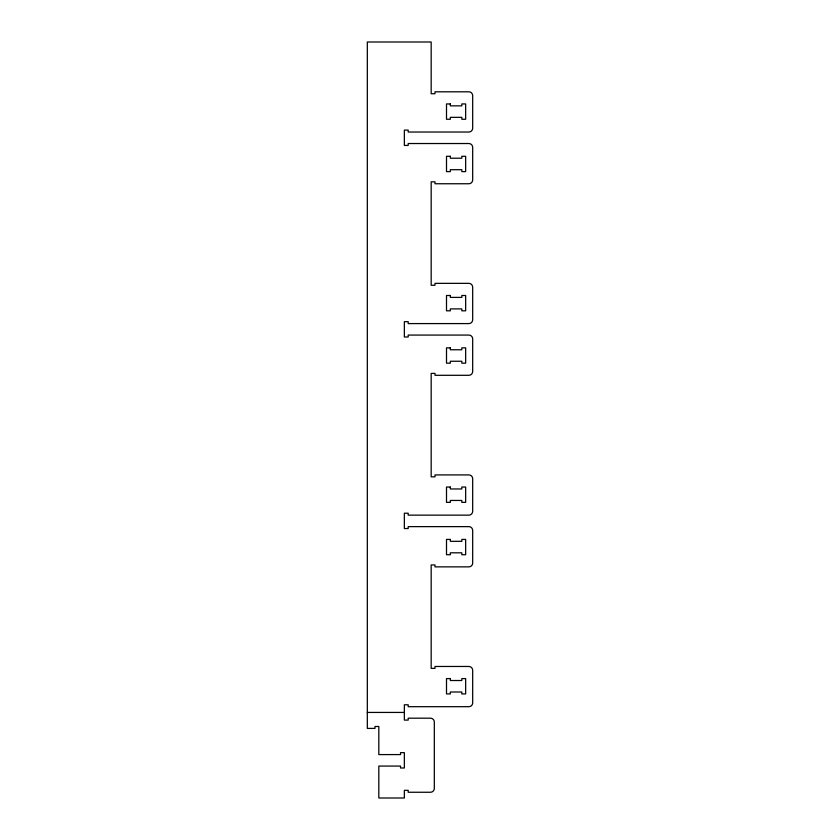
<?xml version="1.0" encoding="UTF-8"?>
<svg xmlns="http://www.w3.org/2000/svg" width="840" height="840" viewBox="0 0 840 840"><rect width="100%" height="100%" fill="white"/><g stroke="black" fill="none" stroke-linecap="round" stroke-linejoin="round"><path stroke-width="1.26" d="M367.322 712.436L367.322 728.406L374.987 728.406L374.987 726.485L378.819 726.485L378.819 754.582L400.522 754.582L400.522 752.661L404.355 752.661L404.355 767.991L400.522 767.991L400.522 766.07L378.819 766.07L378.819 798L404.355 798L404.355 790.335L408.188 790.335L408.188 792.256L430.49 792.256A3.833 3.833 0 0 0 434.322 788.424L434.322 722.022A3.833 3.833 0 0 0 430.531 718.19L408.188 718.19L408.188 720.101L404.355 720.101L404.355 704.781L408.188 704.781L408.188 706.692L468.846 706.692A3.833 3.833 0 0 0 472.679 702.86L472.679 670.299A3.833 3.833 0 0 0 468.846 666.466L435.005 666.466L435.005 668.377L431.172 668.377L431.172 564.942L435.005 564.942L435.005 566.864L468.846 566.864A3.833 3.833 0 0 0 472.679 563.031L472.679 530.46A3.833 3.833 0 0 0 468.846 526.628L408.188 526.628L408.188 528.549L404.355 528.549L404.355 513.219L408.188 513.219L408.188 515.141L468.846 515.141A3.833 3.833 0 0 0 472.679 511.308L472.679 478.748A3.833 3.833 0 0 0 468.846 474.915L435.005 474.915L435.005 476.826L431.172 476.826L431.172 373.391L435.005 373.391L435.005 375.302L468.846 375.302A3.833 3.833 0 0 0 472.679 371.469L472.679 338.909A3.833 3.833 0 0 0 468.846 335.076L408.188 335.076L408.188 336.998L404.355 336.998L404.355 321.668L408.188 321.668L408.188 323.589L468.846 323.589A3.833 3.833 0 0 0 472.679 319.756L472.679 287.185A3.833 3.833 0 0 0 468.846 283.353L435.005 283.353L435.005 285.274L431.172 285.274L431.172 181.839L435.005 181.839L435.005 183.75L468.846 183.75A3.833 3.833 0 0 0 472.679 179.917L472.679 147.357A3.833 3.833 0 0 0 468.846 143.525L408.188 143.525L408.188 145.435L404.355 145.435L404.355 130.116L408.188 130.116L408.188 132.027L468.846 132.027A3.833 3.833 0 0 0 472.679 128.195L472.679 95.634A3.833 3.833 0 0 0 468.846 91.802L435.005 91.802L435.005 93.723L431.172 93.723L431.172 42L367.322 42L367.322 712.436L404.355 712.436M450.334 103.939L446.502 103.939L446.502 119.259L450.334 119.259L450.334 117.348L461.822 117.348L461.822 119.259L465.654 119.259L465.654 103.939L461.822 103.939L461.822 105.851L450.334 105.851L450.334 103.939M450.334 156.292L446.502 156.292L446.502 171.623L450.334 171.623L450.334 169.701L461.822 169.701L461.822 171.623L465.654 171.623L465.654 156.292L461.822 156.292L461.822 158.214L450.334 158.214L450.334 156.292M450.334 295.491L446.502 295.491L446.502 310.81L450.334 310.81L450.334 308.899L461.822 308.899L461.822 310.81L465.654 310.81L465.654 295.491L461.822 295.491L461.822 297.402L450.334 297.402L450.334 295.491M450.334 347.844L446.502 347.844L446.502 363.174L450.334 363.174L450.334 361.253L461.822 361.253L461.822 363.174L465.654 363.174L465.654 347.844L461.822 347.844L461.822 349.766L450.334 349.766L450.334 347.844M450.334 487.043L446.502 487.043L446.502 502.373L450.334 502.373L450.334 500.451L461.822 500.451L461.822 502.373L465.654 502.373L465.654 487.043L461.822 487.043L461.822 488.964L450.334 488.964L450.334 487.043M450.334 539.406L446.502 539.406L446.502 554.726L450.334 554.726L450.334 552.815L461.822 552.815L461.822 554.726L465.654 554.726L465.654 539.406L461.822 539.406L461.822 541.317L450.334 541.317L450.334 539.406M450.334 678.594L446.502 678.594L446.502 693.924L450.334 693.924L450.334 692.002L461.822 692.002L461.822 693.924L465.654 693.924L465.654 678.594L461.822 678.594L461.822 680.516L450.334 680.516L450.334 678.594"/></g></svg>
